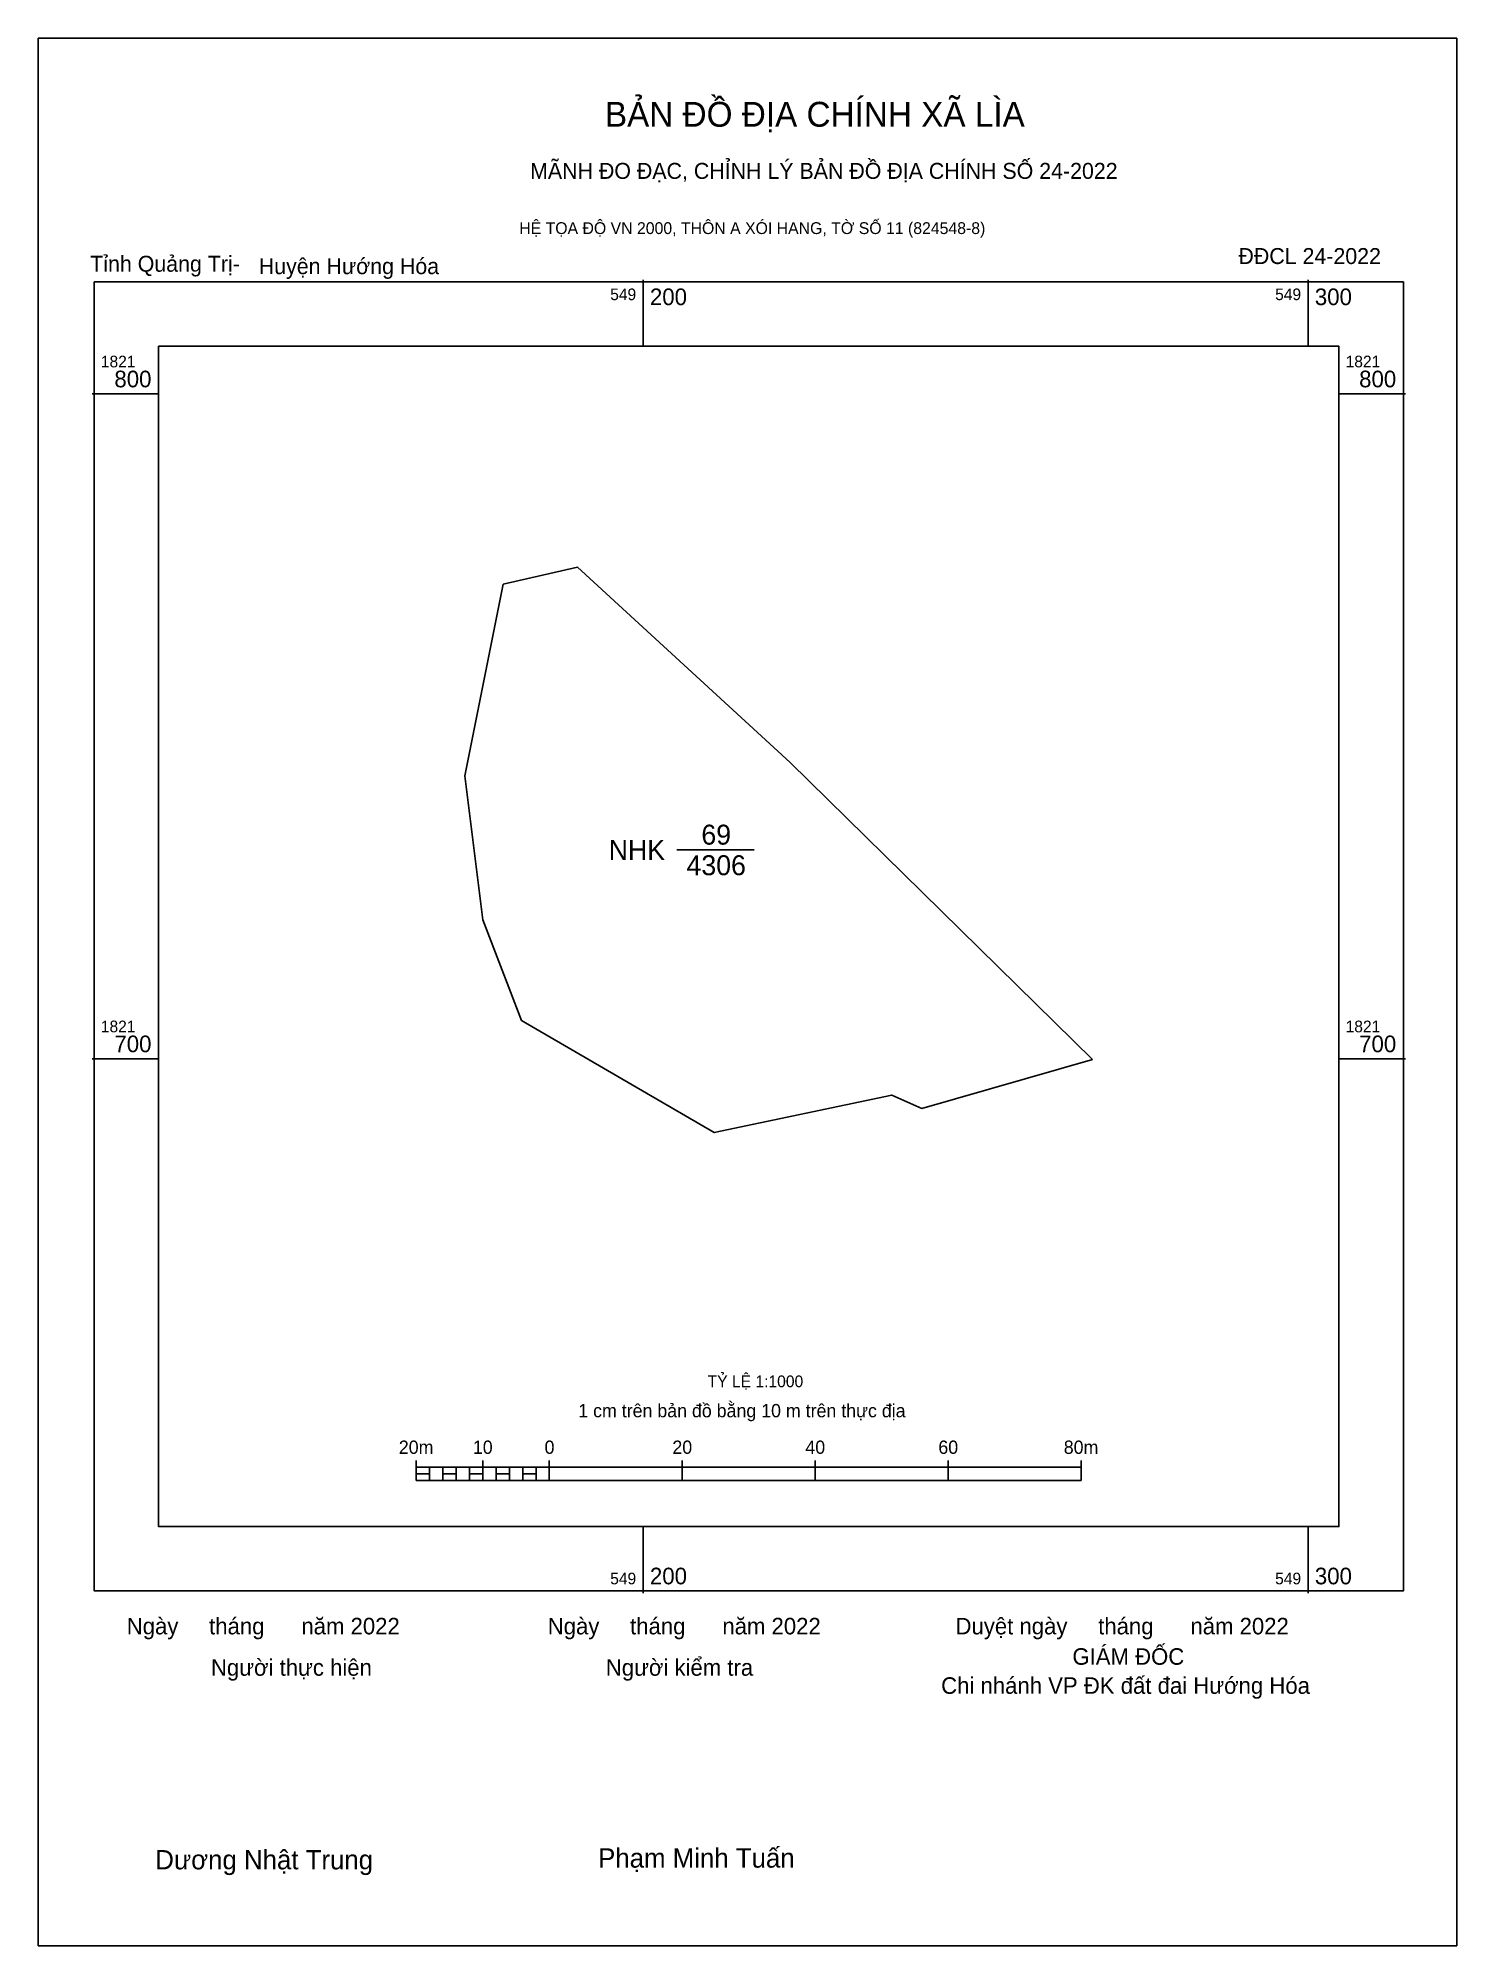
# Model space of a CAD drawing. Extents: x 549109 to 549322, y 1821567 to 1821854.
import ezdxf

# ---------------------------------------------------------------- set-up
doc = ezdxf.new("R2010")
doc.units = 0
for name, color, linetype in [('Level 10', 7, 'Continuous'), ('Level 13', 7, 'Continuous'), ('Level 15', 7, 'Continuous'), ('Level 6', 7, 'Continuous'), ('Level 62', 7, 'Continuous'), ('Level 63', 7, 'Continuous'), ('Level 9', 7, 'Continuous')]:
    doc.layers.add(name, color=color, linetype=linetype)

msp = doc.modelspace()

# ---------------------------------------------------------------- linework, layer by layer
at = {"layer": 'Level 10'}
for p, q in [((549178.95, 1821771.39), (549190.09, 1821773.94)), ((549222.1, 1821744.58), (549267.55, 1821699.92)), ((549205.03, 1821731.42), (549216.69, 1821731.42))]:
    msp.add_line(p, q, dxfattribs=at)
msp.add_lwpolyline([(549267.55, 1821699.92), (549241.9, 1821692.55), (549237.38, 1821694.55), (549210.67, 1821688.91), (549181.7, 1821705.79), (549175.88, 1821720.92), (549173.19, 1821742.56), (549178.95, 1821771.39), (549190.09, 1821773.94), (549222.1, 1821744.58)], close=True, dxfattribs=at)
msp.add_lwpolyline([(549267.55, 1821699.92), (549241.9, 1821692.55), (549237.38, 1821694.55), (549210.67, 1821688.91), (549181.7, 1821705.79), (549175.88, 1821720.92), (549173.19, 1821742.56), (549178.95, 1821771.39)], dxfattribs=at)
at = {"layer": 'Level 15'}
msp.add_lwpolyline([(549109, 1821853.51), (549322.35, 1821853.51), (549322.35, 1821566.6), (549109, 1821566.6)], close=True, dxfattribs=at)
at = {"layer": 'Level 62'}
msp.add_lwpolyline([(549127.12, 1821807.17), (549304.63, 1821807.17), (549304.63, 1821629.66), (549127.12, 1821629.66)], close=True, dxfattribs=at)
at = {"layer": 'Level 63'}
for p, q in [((549200, 1821817.17), (549200, 1821807.17)), ((549300, 1821817.17), (549300, 1821807.17)), ((549117.12, 1821800), (549127.12, 1821800)), ((549304.63, 1821800), (549314.63, 1821800)), ((549117.12, 1821700), (549127.12, 1821700)), ((549304.63, 1821700), (549314.63, 1821700)), ((549165.87, 1821639.59), (549165.87, 1821636.59)), ((549165.87, 1821638.59), (549265.87, 1821638.59)), ((549167.87, 1821638.59), (549167.87, 1821636.59)), ((549169.87, 1821638.59), (549169.87, 1821636.59)), ((549171.87, 1821638.59), (549171.87, 1821636.59)), ((549173.87, 1821638.59), (549173.87, 1821636.59)), ((549175.87, 1821639.59), (549175.87, 1821636.59)), ((549175.87, 1821638.59), (549175.87, 1821636.59)), ((549177.87, 1821638.59), (549177.87, 1821636.59)), ((549179.87, 1821638.59), (549179.87, 1821636.59)), ((549181.87, 1821638.59), (549181.87, 1821636.59)), ((549183.87, 1821638.59), (549183.87, 1821636.59)), ((549185.87, 1821639.59), (549185.87, 1821636.59)), ((549185.87, 1821638.59), (549185.87, 1821636.59)), ((549205.87, 1821639.59), (549205.87, 1821636.59)), ((549225.87, 1821639.59), (549225.87, 1821636.59)), ((549245.87, 1821639.59), (549245.87, 1821636.59)), ((549265.87, 1821639.59), (549265.87, 1821636.59)), ((549165.87, 1821636.59), (549265.87, 1821636.59)), ((549200, 1821629.66), (549200, 1821619.66)), ((549300, 1821629.66), (549300, 1821619.66))]:
    msp.add_line(p, q, dxfattribs=at)
for points in [[(549117.43, 1821816.86), (549314.31, 1821816.86), (549314.31, 1821619.97), (549117.43, 1821619.97)], [(549165.87, 1821637.59), (549167.87, 1821637.59), (549167.87, 1821636.59), (549165.87, 1821636.59)], [(549165.87, 1821637.59), (549167.87, 1821637.59), (549167.87, 1821636.59), (549165.87, 1821636.59)], [(549169.87, 1821637.59), (549171.87, 1821637.59), (549171.87, 1821636.59), (549169.87, 1821636.59)], [(549173.87, 1821637.59), (549175.87, 1821637.59), (549175.87, 1821636.59), (549173.87, 1821636.59)], [(549177.87, 1821637.59), (549179.87, 1821637.59), (549179.87, 1821636.59), (549177.87, 1821636.59)], [(549181.87, 1821637.59), (549183.87, 1821637.59), (549183.87, 1821636.59), (549181.87, 1821636.59)]]:
    msp.add_lwpolyline(points, close=True, dxfattribs=at)

# ---------------------------------------------------------------- texts
at = {"layer": 'Level 13'}
for s, p in [('69', (549208.74, 1821732.22)), ('NHK', (549194.8, 1821729.92)), ('4306', (549206.51, 1821727.62))]:
    msp.add_text(s, height=3, dxfattribs=at).set_placement(p)
at = {"layer": 'Level 6'}
msp.add_text('TỶ LỆ 1:1000', height=1.7579, dxfattribs=at).set_placement((549209.68, 1821650.62))
at = {"layer": 'Level 63'}
for s, height, p in [('BẢN ĐỒ ĐỊA CHÍNH XÃ LÌA', 3.7437, (549194.23, 1821840.19)), ('MÃNH ĐO ĐẠC, CHỈNH LÝ BẢN ĐỒ ĐỊA CHÍNH SỐ 24-2022', 2.4022, (549182.98, 1821832.35)), ('HỆ TỌA ĐỘ VN 2000, THÔN A XÓI HANG, TỜ SỐ 11 (824548-8)', 1.7782, (549181.35, 1821824.05)), ('549', 1.75, (549195.03, 1821814.11)), ('200', 2.5, (549201, 1821813.36)), ('549', 1.75, (549295.03, 1821814.11)), ('300', 2.5, (549301, 1821813.36)), ('1821', 1.75, (549118.43, 1821804)), ('1821', 1.75, (549305.63, 1821804)), ('800', 2.5, (549120.46, 1821801)), ('800', 2.5, (549307.66, 1821801)), ('1821', 1.75, (549118.43, 1821704)), ('700', 2.5, (549120.46, 1821701)), ('1821', 1.75, (549305.63, 1821704)), ('700', 2.5, (549307.66, 1821701)), ('1 cm trên bản đồ bằng 10 m trên thực địa', 2, (549190.23, 1821646.09)), ('20m', 2, (549163.24, 1821640.59)), ('10', 2, (549174.38, 1821640.59)), ('0', 2, (549185.16, 1821640.59)), ('20', 2, (549204.38, 1821640.59)), ('40', 2, (549224.38, 1821640.59)), ('60', 2, (549244.38, 1821640.59)), ('80m', 2, (549263.24, 1821640.59)), ('200', 2.5, (549201, 1821620.97)), ('300', 2.5, (549301, 1821620.97)), ('549', 1.75, (549195.03, 1821620.97)), ('549', 1.75, (549295.03, 1821620.97)), ('Ngày     tháng      năm 2022', 2.4883, (549122.32, 1821613.44)), ('Ngày     tháng      năm 2022', 2.4883, (549185.63, 1821613.44)), ('Duyệt ngày     tháng      năm 2022', 2.4883, (549246.96, 1821613.44)), ('GIÁM ĐỐC', 2.488, (549264.54, 1821608.87)), ('Người thực hiện', 2.4883, (549134.98, 1821607.22)), ('Người kiểm tra', 2.4883, (549194.37, 1821607.22)), ('Chi nhánh VP ĐK đất đai Hướng Hóa', 2.4883, (549244.8, 1821604.5)), ('Dương Nhật Trung', 2.9024, (549126.61, 1821578.1)), ('Phạm Minh Tuấn', 2.9024, (549193.21, 1821578.36))]:
    msp.add_text(s, height=height, dxfattribs=at).set_placement(p)
at = {"layer": 'Level 9'}
for s, p in [('Tỉnh Quảng Trị-', (549116.83, 1821818.38)), ('ĐĐCL 24-2022', (549289.51, 1821819.54)), ('Huyện Hướng Hóa', (549142.18, 1821818.02))]:
    msp.add_text(s, height=2.4022, dxfattribs=at).set_placement(p)

doc.saveas('drawing.dxf')
